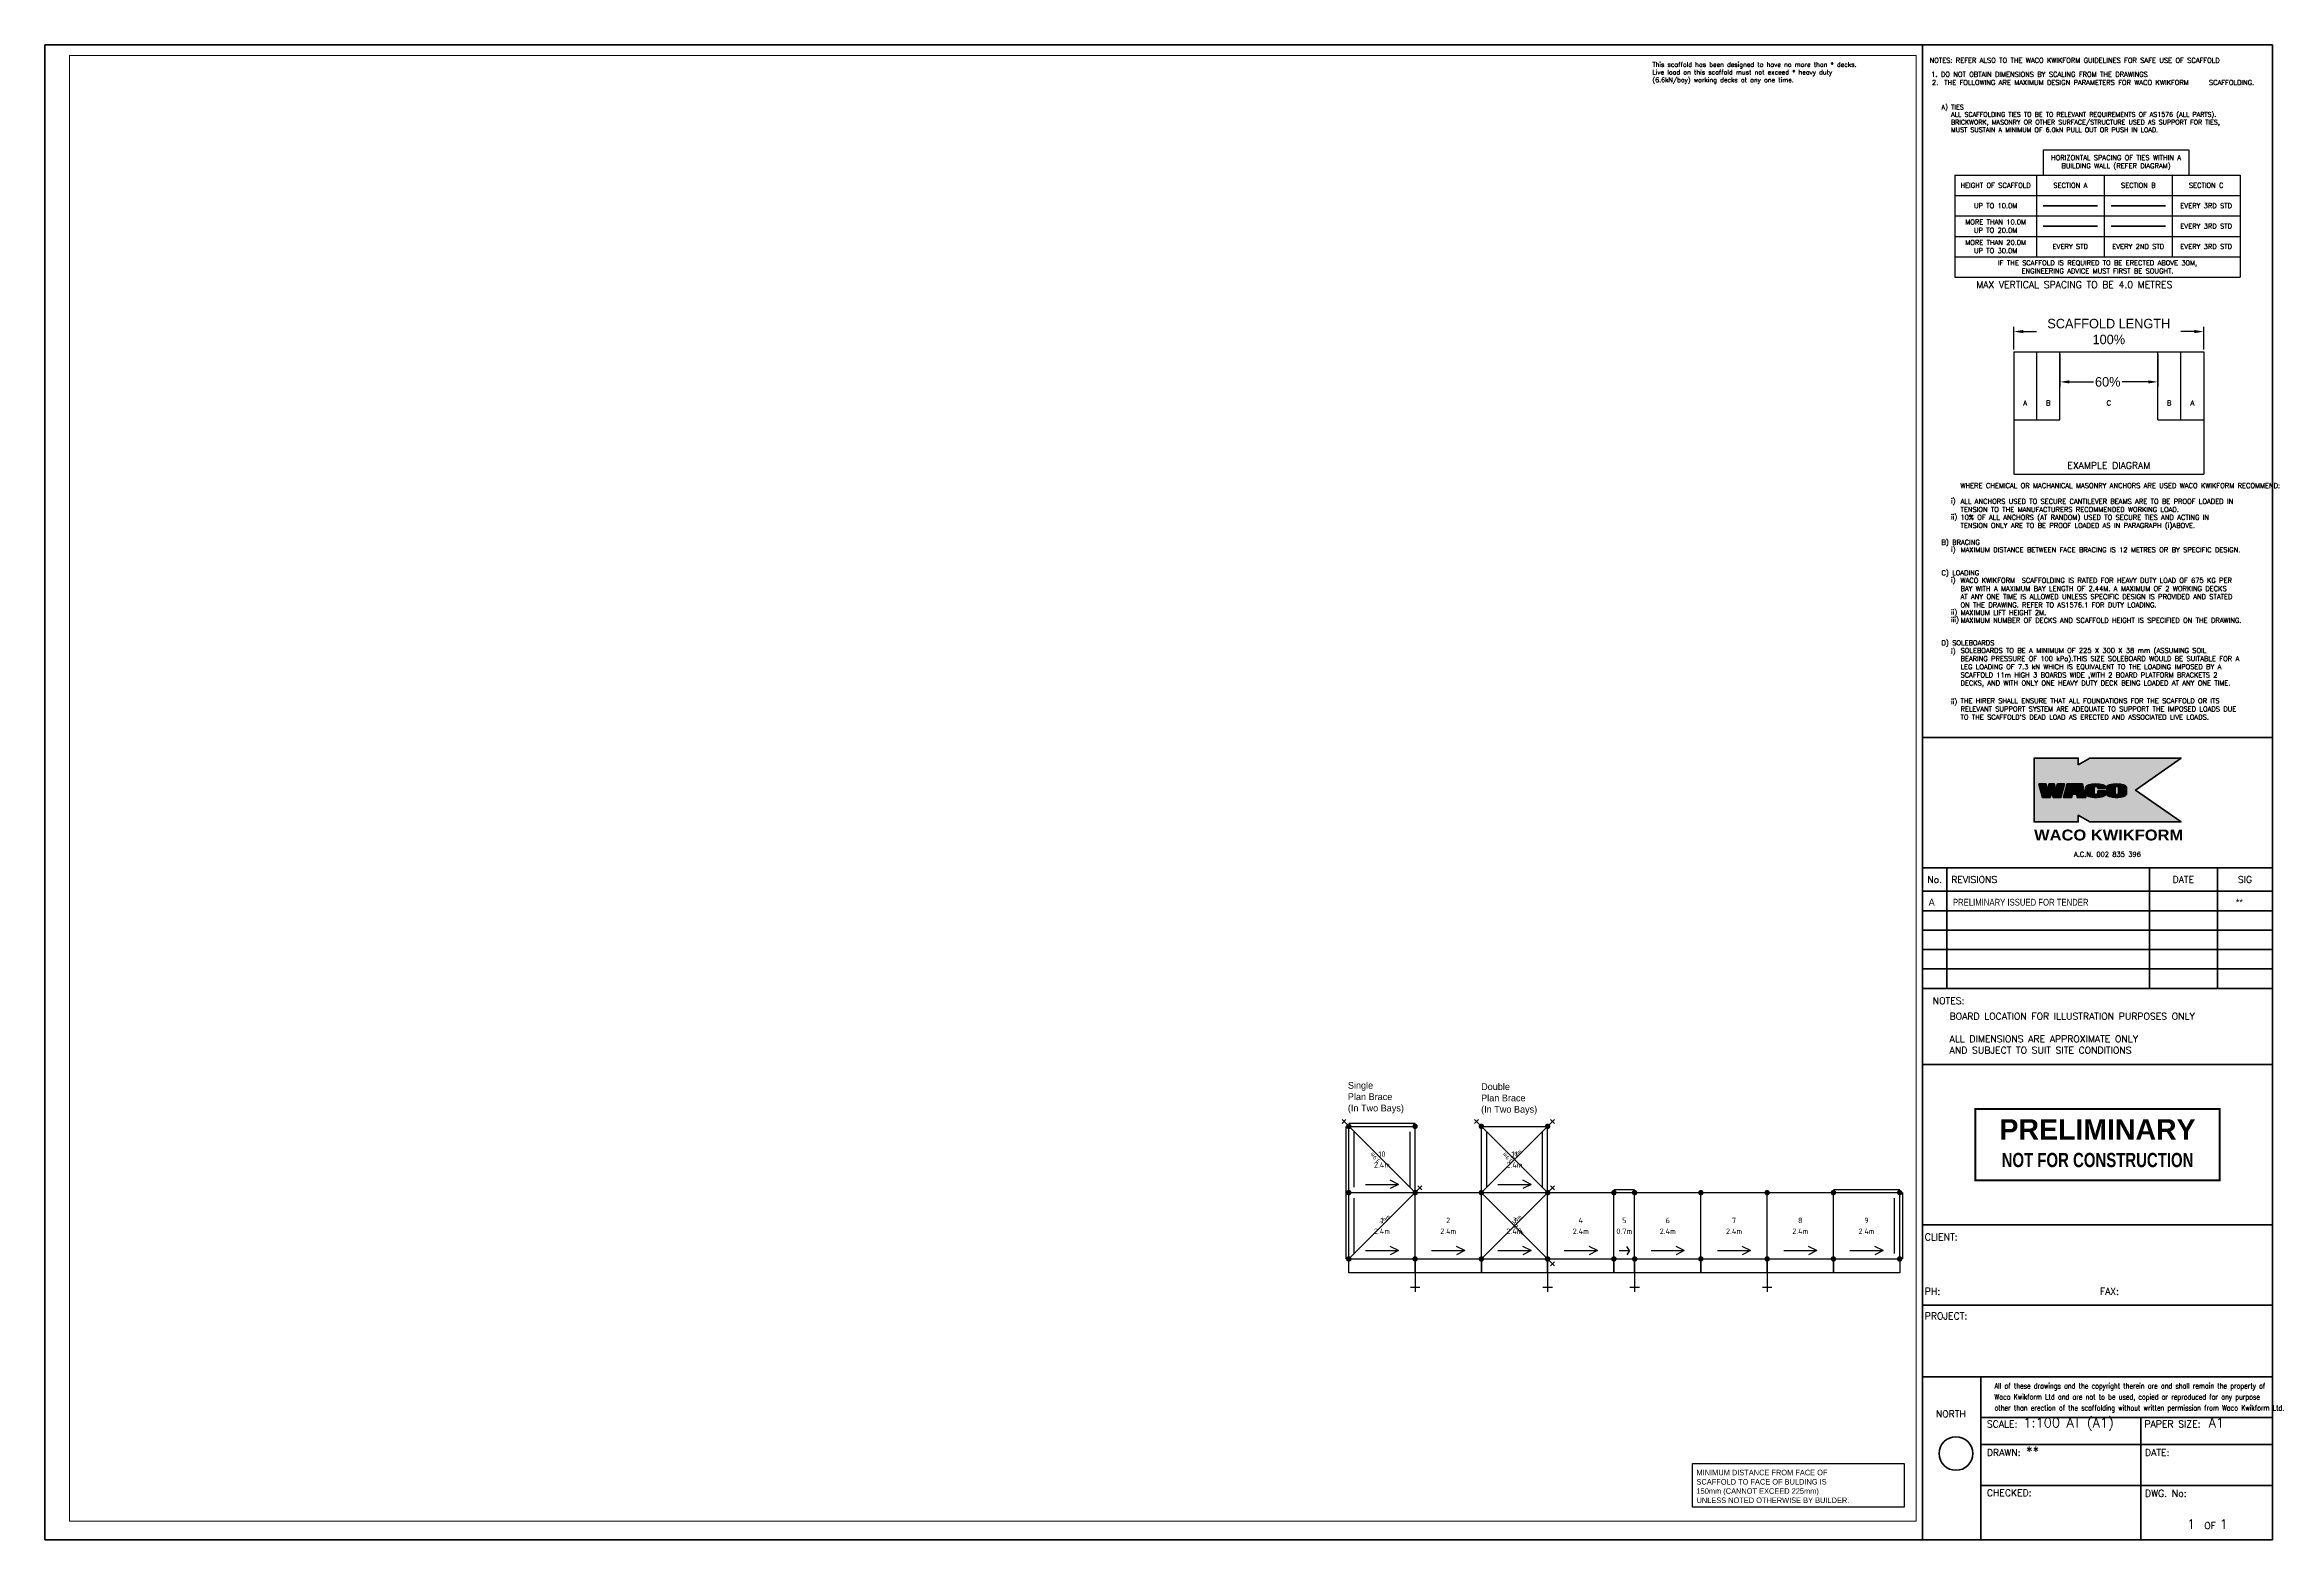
# Paper-space layout 'WACO Kwikform A1 Drawing Sheet' of a CAD drawing. Header units: millimetres. Extents: x 0 to 822, y 0 to 550.
# The model-space entities are those that its viewports show. They can reach past a viewport. Long polylines and large blocks are cut down to what shows.
import ezdxf
from ezdxf.enums import TextEntityAlignment as Align

# ---------------------------------------------------------------- set-up
doc = ezdxf.new("R2010")
doc.units = ezdxf.units.MM
doc.header["$PDMODE"] = 34
doc.header["$PDSIZE"] = -10
doc.linetypes.add('KwikScaf_DASHED', pattern=[3.75, 2.5, -1.25])
doc.linetypes.add('KwikScaf_Line', pattern=[1, 1, 0])
doc.layers.get('0').update_dxf_attribs({"linetype": 'CONTINUOUS'})
doc.layers.get('Defpoints').update_dxf_attribs({"linetype": 'CONTINUOUS'})
for name, color, linetype in [('DISTANCE', 3, 'CONTINUOUS'), ('KwikScaf Schematic', 7, 'CONTINUOUS'), ('PRELIMINARY', 7, 'CONTINUOUS'), ('RED', 8, 'CONTINUOUS')]:
    doc.layers.add(name, color=color, linetype=linetype)
for name, color, linetype, lineweight in [('Sheet 018', 10, 'CONTINUOUS', 18), ('Sheet 025', 7, 'CONTINUOUS', 25), ('Sheet 035', 5, 'CONTINUOUS', 35), ('Sheet 050', 130, 'CONTINUOUS', 50), ('Sheet 070', 180, 'CONTINUOUS', 70)]:
    doc.layers.add(name, color=color, linetype=linetype, lineweight=lineweight)
doc.layers.add('Viewport', color=7, linetype='CONTINUOUS', plot=False)
doc.styles.add('ARCH', font='archd.shx', dxfattribs={"height": 250})
doc.styles.add('KwikScaf ISO', font='isocp.shx')
doc.styles.add('ROMANS', font='romans')
doc.styles.add('STAMP', font='arialbd.ttf')
doc.styles.add('WACO', font='ariblk.ttf')
doc.dimstyles.new('ISO-35', dxfattribs={"dimscale": 0, "dimtxt": 3.5, "dimasz": 3.5, "dimexe": 1.75, "dimexo": 0.875, "dimgap": 0.875, "dimtad": 1, "dimdsep": 46, "dimtxsty": 'Standard', "dimcen": 3.5, "dimadec": 0, "dimazin": 0, "dimtfac": 1, "dimtmove": 2, "dimatfit": 3, "dimfxl": 1, "dimtolj": 1, "dimtzin": 0, "dimarcsym": 0})
pattern_1 = [(0, (0, 0), (0, 0.174625), [0.127, -0.047625]), (90, (0, 0), (-0.174625, 1e-17), [0.127, -0.047625])]

# ---------------------------------------------------------------- blocks, each defined once
blk = doc.blocks.new('REVDES')
at = {"style": 'ARCH'}
for tag, p in [('01', (2.31, 1.87)), ('03', (87.68, 1.87)), ('04', (115.37, 1.87))]:
    blk.add_attdef(tag, p, '', height=2.5, dxfattribs=at)
at = {"style": 'ARCH', "width": 0.85}
blk.add_attdef('02', (11.25, 1.87), '', height=2.5, dxfattribs=at)
blk = doc.blocks.new('PREL')
at = {"layer": 'RED', "const_width": 100}
blk.add_lwpolyline([(6000, 1750), (-6000, 1750), (-6000, -1750), (6000, -1750)], close=True, dxfattribs=at)
at = {"layer": 'RED', "style": 'STAMP'}
blk.add_text('PRELIMINARY', height=1000, dxfattribs=at).set_placement((0, 750), align=Align.MIDDLE)
at = {"layer": 'RED', "style": 'STAMP', "width": 0.75}
blk.add_text('NOT FOR CONSTRUCTION', height=700, dxfattribs=at).set_placement((0, -750), align=Align.MIDDLE)
blk = doc.blocks.new('*D29')
at = {"color": 0, "lineweight": -2}
for p, q in [((724.69, 437.85), (724.69, 446.22)), ((728.19, 444.47), (733.14, 444.47)), ((791.19, 444.47), (786.23, 444.47)), ((794.69, 437.85), (794.69, 446.22))]:
    blk.add_line(p, q, dxfattribs=at)
at = {"color": 0}
for points in [[(728.19, 445.06), (728.19, 443.89), (724.69, 444.47)], [(791.19, 445.06), (791.19, 443.89), (794.69, 444.47)]]:
    blk.add_solid(points, dxfattribs=at)
at = {"layer": 'Defpoints', "color": 0}
for p in [(794.69, 444.47), (724.69, 436.98), (794.69, 436.98)]:
    blk.add_point(p, dxfattribs=at)
at = {"color": 0, "insert": (759.69, 444.47), "char_height": 3.5, "attachment_point": 5}
blk.add_mtext('\\A1;SCAFFOLD LENGTH\\P100%', dxfattribs=at)
blk = doc.blocks.new('*D30')
at = {"color": 0, "lineweight": -2}
for p, q in [((741.69, 436.1), (741.69, 424.21)), ((777.69, 436.1), (777.69, 424.21)), ((745.19, 425.96), (754.05, 425.96)), ((774.19, 425.96), (764.55, 425.96))]:
    blk.add_line(p, q, dxfattribs=at)
at = {"color": 0}
for points in [[(745.19, 426.54), (745.19, 425.38), (741.69, 425.96)], [(774.19, 426.54), (774.19, 425.38), (777.69, 425.96)]]:
    blk.add_solid(points, dxfattribs=at)
at = {"layer": 'Defpoints', "color": 0}
for p in [(741.69, 436.98), (777.69, 436.98), (777.69, 425.96)]:
    blk.add_point(p, dxfattribs=at)
at = {"color": 0, "insert": (759.3, 425.96), "char_height": 3.5, "attachment_point": 5}
blk.add_mtext('\\A1;60%', dxfattribs=at)
blk = doc.blocks.new('REVISED TITLE')
at = {"layer": 'Sheet 025', "style": 'ROMANS'}
for s, p in [('CLIENT:', (-128.05, 110.15)), ('PH:', (-128.05, 90.15)), ('FAX:', (-63.6, 90.15)), ('PROJECT:', (-128.05, 81.06)), ('SCALE:', (-105.19, 41.33)), ('PAPER SIZE:', (-47.19, 41.33)), ('DRAWN:', (-105.19, 30.85)), ('DATE:', (-46.99, 30.85)), ('CHECKED:', (-105.19, 16.04)), ('DWG. No:', (-46.99, 15.86)), ('OF', (-25.18, 3.98))]:
    blk.add_text(s, height=2.5, dxfattribs=at).set_placement(p)
at = {"layer": 'Sheet 035', "style": 'ROMANS'}
for tag, p in [('CLIENT_CONTACT', (-110.61, 110.15)), ('COMPANY', (-110.61, 105.15)), ('ADDRESS_STREET', (-110.61, 100.15)), ('CITY', (-110.61, 95.15)), ('PHONE_NO.', (-110.61, 90.15)), ('FAX_NO.', (-46.16, 90.15)), ('PROJECT_TITLE:', (-110.61, 81.06)), ('PROJECT_DESCRIPTION', (-110.61, 76.06)), ('PROJECT_DESCRIPTION_2', (-110.61, 71.06)), ('PROJECT_DESCRIPTION_3', (-110.61, 66.06)), ('PROJECT_DESCRIPTION_4', (-110.61, 61.06)), ('SCALE', (-91.76, 41.33)), ('PAPER_SIZE', (-23.56, 41.33)), ('DRAFTSMAN', (-90.76, 30.85)), ('DATE', (-35.55, 30.85)), ('DWG_NO', (-46.15, 9.93))]:
    blk.add_attdef(tag, p, '', height=3.5, dxfattribs=at)
for tag, p in [('PAGE_NO.', (-30.05, 3.98)), ('OF_PAGES.', (-18.05, 3.98))]:
    blk.add_attdef(tag, text='', height=3.5, dxfattribs=at).set_placement(p, align=Align.CENTER)
blk = doc.blocks.new('WACO LOGO')
h = blk.add_hatch()
h.set_pattern_fill('ANGLE', color=140, scale=0.025, style=0)
h.set_pattern_definition(pattern_1)
h.paths.add_polyline_path([(493.69, 275.27), (494.27, 273.1), (497.09, 273.1), (498.42, 278.06), (495.82, 278.06), (495.23, 275.87), (494.64, 278.06), (492.73, 278.06), (492.14, 275.87), (491.55, 278.06), (488.96, 278.06), (490.29, 273.1), (493.11, 273.1)])
h = blk.add_hatch()
h.set_pattern_fill('ANGLE', color=140, scale=0.025, style=0)
h.set_pattern_definition(pattern_1)
h.paths.add_polyline_path([(504.96, 278.06), (499.32, 278.06), (497.99, 273.1), (501.01, 273.1), (501.33, 274.31), (502.79, 274.31), (503.11, 273.1), (506.29, 273.1)])
h.paths.add_polyline_path([(502.14, 276.71), (502.6, 274.99), (501.68, 274.99)], flags=16)
h = blk.add_hatch()
h.set_pattern_fill('ANGLE', color=140, scale=0.025, style=0)
h.set_pattern_definition(pattern_1)
edge = h.paths.add_edge_path()
edge.add_ellipse((509.97, 276.84), major_axis=(-0.658, 0), ratio=0.455652, start_angle=180, end_angle=360, ccw=False)
edge.add_line((510.63, 276.84), (510.63, 276.42))
edge.add_line((510.63, 276.42), (513.49, 276.42))
edge.add_line((513.49, 276.42), (513.49, 276.96))
edge.add_ellipse((509.88, 276.96), major_axis=(-3.61, 0), ratio=0.304653, start_angle=180, end_angle=360)
edge.add_line((506.27, 276.96), (506.27, 274.2))
edge.add_ellipse((509.88, 274.2), major_axis=(-3.61, 0), ratio=0.304653, start_angle=0, end_angle=180)
edge.add_line((513.49, 274.2), (513.49, 275.5))
edge.add_line((513.49, 275.5), (510.63, 275.5))
edge.add_line((510.63, 275.5), (510.63, 274.44))
edge.add_ellipse((509.97, 274.48), major_axis=(-0.658, 0), ratio=0.455652, start_angle=0, end_angle=180, ccw=False)
edge.add_line((509.31, 274.48), (509.31, 276.88))
h = blk.add_hatch()
h.set_pattern_fill('ANGLE', color=140, scale=0.025, style=0)
h.set_pattern_definition(pattern_1)
edge = h.paths.add_edge_path()
edge.add_ellipse((517.56, 276.96), major_axis=(-3.61, 0), ratio=0.304653, start_angle=180, end_angle=360)
edge.add_line((513.95, 276.96), (513.95, 274.2))
edge.add_ellipse((517.56, 274.2), major_axis=(-3.61, 0), ratio=0.304653, start_angle=0, end_angle=180)
edge.add_line((521.17, 274.2), (521.17, 276.96))
edge = h.paths.add_edge_path(flags=16)
edge.add_ellipse((517.65, 276.84), major_axis=(-0.658, 0), ratio=0.455652, start_angle=180, end_angle=360, ccw=False)
edge.add_line((518.31, 276.84), (518.31, 274.44))
edge.add_ellipse((517.65, 274.48), major_axis=(-0.658, 0), ratio=0.455652, start_angle=0, end_angle=180, ccw=False)
edge.add_line((517, 274.48), (517, 276.88))
at = {"layer": 'Sheet 070'}
h = blk.add_hatch(color=51, dxfattribs=at)
h.paths.add_polyline_path([(501.68, 274.99), (502.6, 274.99), (502.14, 276.71)], flags=0)
h.paths.add_polyline_path([(506.29, 273.1), (504.96, 278.06), (499.32, 278.06), (497.99, 273.1), (501.01, 273.1), (501.33, 274.31), (502.79, 274.31), (503.11, 273.1)], flags=16)
h.paths.add_polyline_path([(490.29, 273.1), (488.96, 278.06), (491.55, 278.06), (492.14, 275.87), (492.73, 278.06), (494.64, 278.06), (495.23, 275.87), (495.82, 278.06), (498.42, 278.06), (497.09, 273.1), (494.27, 273.1), (493.69, 275.27), (493.11, 273.1)], flags=16)
h.paths.add_polyline_path([(503.44, 285.06), (503.44, 287.56), (487.19, 287.56), (487.19, 264.06), (503.44, 264.06), (503.44, 266.56), (507.77, 264.06), (541.27, 264.06), (524.49, 275.81), (541.27, 287.56), (507.77, 287.56)])
edge = h.paths.add_edge_path(flags=16)
edge.add_line((510.63, 274.48), (510.63, 275.5))
edge.add_line((510.63, 275.5), (513.49, 275.5))
edge.add_line((513.49, 275.5), (513.49, 274.2))
edge.add_ellipse((509.88, 274.2), major_axis=(-3.61, 0), ratio=0.304653, start_angle=0, end_angle=180, ccw=False)
edge.add_line((506.27, 274.2), (506.27, 276.96))
edge.add_ellipse((509.88, 276.96), major_axis=(-3.61, 0), ratio=0.304653, start_angle=180, end_angle=360, ccw=False)
edge.add_line((513.49, 276.96), (513.49, 276.42))
edge.add_line((513.49, 276.42), (510.63, 276.42))
edge.add_line((510.63, 276.42), (510.63, 276.84))
edge.add_ellipse((509.97, 276.84), major_axis=(-0.658, 0), ratio=0.455652, start_angle=180, end_angle=360)
edge.add_line((509.31, 276.84), (509.31, 274.48))
edge.add_ellipse((509.97, 274.48), major_axis=(-0.658, 0), ratio=0.455652, start_angle=0, end_angle=180)
edge = h.paths.add_edge_path(flags=16)
edge.add_ellipse((517.56, 274.2), major_axis=(-3.61, 0), ratio=0.304653, start_angle=0, end_angle=180, ccw=False)
edge.add_line((513.95, 274.2), (513.95, 276.96))
edge.add_ellipse((517.56, 276.96), major_axis=(-3.61, 0), ratio=0.304653, start_angle=180, end_angle=360, ccw=False)
edge.add_line((521.17, 276.96), (521.17, 274.2))
edge = h.paths.add_edge_path(flags=0)
edge.add_line((517, 276.84), (517, 274.48))
edge.add_ellipse((517.65, 274.48), major_axis=(-0.658, 0), ratio=0.455652, start_angle=0, end_angle=180)
edge.add_line((518.31, 274.48), (518.31, 276.84))
edge.add_ellipse((517.65, 276.84), major_axis=(-0.658, 0), ratio=0.455652, start_angle=180, end_angle=360)
for p, q in [((506.27, 276.96), (506.27, 274.2)), ((509.31, 276.84), (509.31, 274.48)), ((510.63, 276.84), (510.63, 276.42)), ((510.63, 276.42), (513.49, 276.42)), ((513.49, 276.42), (513.49, 276.96)), ((513.95, 276.96), (513.95, 274.2)), ((517, 276.84), (517, 274.48)), ((518.31, 276.84), (518.31, 274.48)), ((521.17, 274.2), (521.17, 276.96))]:
    blk.add_line(p, q, dxfattribs=at)
at = {"layer": 'Sheet 070', "color": 7}
blk.add_lwpolyline([(503.44, 285.06), (503.44, 287.56), (487.19, 287.56), (487.19, 264.06), (503.44, 264.06), (503.44, 266.56), (507.77, 264.06), (541.27, 264.06), (524.49, 275.81), (541.27, 287.56), (507.77, 287.56)], close=True, dxfattribs=at)
at = {"layer": 'Sheet 070'}
for points in [[(490.29, 273.1), (488.96, 278.06), (491.55, 278.06), (492.14, 275.87), (492.73, 278.06), (494.64, 278.06), (495.23, 275.87), (495.82, 278.06), (498.42, 278.06), (497.09, 273.1), (494.27, 273.1), (493.69, 275.27), (493.11, 273.1), (490.29, 273.1)], [(506.29, 273.1), (504.96, 278.06), (499.32, 278.06), (497.99, 273.1), (501.01, 273.1), (501.33, 274.31), (502.79, 274.31), (503.11, 273.1)], [(501.68, 274.99), (502.6, 274.99), (502.14, 276.71)]]:
    blk.add_lwpolyline(points, close=True, dxfattribs=at)
blk.add_lwpolyline([(510.63, 274.48), (510.63, 275.5), (513.49, 275.5), (513.49, 274.2)], dxfattribs=at)
for centre, major_axis, ratio in [((509.88, 276.96), (-3.61, 0), 0.304653), ((509.97, 276.84), (-0.658, 0), 0.455652), ((517.56, 276.96), (-3.61, 0), 0.304653), ((517.65, 276.84), (-0.658, 0), 0.455652)]:
    blk.add_ellipse(centre, major_axis=major_axis, ratio=ratio, start_param=3.141593, end_param=6.283185, dxfattribs=at)
at = {"layer": 'Sheet 070', "extrusion": (0, 0, -1)}
for centre, major_axis, ratio in [((509.88, 274.2), (-3.61, 0), 0.304653), ((509.97, 274.48), (-0.658, 0), 0.455652), ((517.56, 274.2), (-3.61, 0), 0.304653), ((517.65, 274.48), (-0.658, 0), 0.455652)]:
    blk.add_ellipse(centre, major_axis=major_axis, ratio=ratio, start_param=3.141593, end_param=6.283185, dxfattribs=at)

msp = doc.modelspace()

# ---------------------------------------------------------------- linework, layer by layer
at = {"layer": 'KwikScaf Schematic', "color": 3, "linetype": 'KwikScaf_Line'}
for p, q in [((45602, 9606), (42845, 12364)), ((42845, 12222), (42986, 12364)), ((50480, 9606), (47723, 12364)), ((47723, 12222), (47864, 12364)), ((47900, 9606), (50658, 12364)), ((50516, 12364), (50658, 12222)), ((43093, 12116), (45532, 12116)), ((43093, 9677), (43093, 12116)), ((45532, 9677), (45532, 12116)), ((47971, 12116), (50410, 12116)), ((47971, 9677), (47971, 12116)), ((50410, 9677), (50410, 12116)), ((43022, 7167), (45780, 9925)), ((43702, 9982), (44922, 9982)), ((44922, 9982), (44617, 10134)), ((44922, 9982), (44617, 9829)), ((45638, 9925), (45780, 9783)), ((47900, 7167), (50658, 9925)), ((48580, 9982), (49800, 9982)), ((49800, 9982), (49495, 10134)), ((49800, 9982), (49495, 9829)), ((50516, 9925), (50658, 9783)), ((43093, 9677), (45532, 9677)), ((43093, 7238), (43093, 9677)), ((45461, 9606), (45602, 9747)), ((45532, 7238), (45532, 9677)), ((45532, 9677), (47971, 9677)), ((47900, 9747), (50658, 6990)), ((48041, 9747), (47900, 9606)), ((47900, 9747), (48041, 9606)), ((47971, 7238), (47971, 9677)), ((47971, 9677), (50410, 9677)), ((50339, 9606), (50480, 9747)), ((50410, 9677), (52849, 9677)), ((50410, 7238), (50410, 9677)), ((52849, 7238), (52849, 9677)), ((53611, 9677), (56050, 9677)), ((56050, 9677), (58489, 9677)), ((56050, 7238), (56050, 9677)), ((58489, 9677), (60928, 9677)), ((58489, 7238), (58489, 9677)), ((60928, 9677), (63367, 9677)), ((60928, 7238), (60928, 9677)), ((63367, 7238), (63367, 9677)), ((43702, 7543), (44922, 7543)), ((44922, 7543), (44617, 7695)), ((44922, 7543), (44617, 7390)), ((46141, 7543), (47361, 7543)), ((47361, 7543), (47056, 7695)), ((47361, 7543), (47056, 7390)), ((48580, 7543), (49800, 7543)), ((49800, 7543), (49495, 7695)), ((49800, 7543), (49495, 7390)), ((51019, 7543), (52239, 7543)), ((52239, 7543), (51934, 7695)), ((52239, 7543), (51934, 7390)), ((54220, 7543), (55440, 7543)), ((55440, 7543), (55135, 7695)), ((55440, 7543), (55135, 7390)), ((56659, 7543), (57879, 7543)), ((57879, 7543), (57574, 7695)), ((57879, 7543), (57574, 7390)), ((59098, 7543), (60318, 7543)), ((60318, 7543), (60013, 7695)), ((60318, 7543), (60013, 7390)), ((61537, 7543), (62757, 7543)), ((62757, 7543), (62452, 7695)), ((62757, 7543), (62452, 7390)), ((43022, 7308), (43163, 7167)), ((43093, 7238), (45532, 7238)), ((43093, 6730), (43093, 7238)), ((45532, 6730), (43093, 6730)), ((45532, 7238), (45532, 6730)), ((45532, 7238), (47971, 7238)), ((45532, 6730), (45532, 7238)), ((45532, 6730), (45532, 6030)), ((47971, 6730), (45532, 6730)), ((47900, 7308), (48041, 7167)), ((47971, 7238), (47971, 6730)), ((47971, 7238), (50410, 7238)), ((47971, 6730), (47971, 7238)), ((50410, 6730), (47971, 6730)), ((50410, 7238), (52849, 7238)), ((50410, 6730), (50410, 7238)), ((50410, 7238), (50410, 6730)), ((52849, 6730), (50410, 6730)), ((50410, 6730), (50410, 6030)), ((50658, 7131), (50516, 6990)), ((52849, 7238), (52849, 6730)), ((53611, 7238), (56050, 7238)), ((53611, 6730), (53611, 7238)), ((56050, 6730), (53611, 6730)), ((56050, 7238), (58489, 7238)), ((56050, 6730), (56050, 7238)), ((56050, 7238), (56050, 6730)), ((58489, 6730), (56050, 6730)), ((58489, 7238), (60928, 7238)), ((58489, 6730), (58489, 7238)), ((58489, 7238), (58489, 6730)), ((60928, 6730), (58489, 6730)), ((58489, 6730), (58489, 6030)), ((60928, 7238), (63367, 7238)), ((60928, 6730), (60928, 7238)), ((60928, 7238), (60928, 6730)), ((63367, 6730), (60928, 6730)), ((63367, 7238), (63367, 6730)), ((45357, 6205), (45707, 6205)), ((50235, 6205), (50585, 6205)), ((58314, 6205), (58664, 6205))]:
    msp.add_line(p, q, dxfattribs=at)
at = {"layer": 'KwikScaf Schematic', "color": 3, "linetype": 'KwikScaf_DASHED'}
for p, q in [((42993, 9677), (42993, 12116)), ((45532, 12216), (43093, 12216)), ((43293, 9877), (43293, 11916)), ((45332, 11916), (45332, 9877)), ((48171, 9877), (48171, 11916)), ((50210, 11916), (50210, 9877)), ((42993, 7238), (42993, 9677)), ((43293, 7438), (43293, 9477)), ((63367, 9777), (60928, 9777)), ((63167, 9477), (63167, 7438)), ((63467, 9677), (63467, 7238))]:
    msp.add_line(p, q, dxfattribs=at)
at = {"layer": 'KwikScaf Schematic', "color": 4, "linetype": 'KwikScaf_DASHED'}
msp.add_line((53611, 9777), (52849, 9777), dxfattribs=at)
at = {"layer": 'KwikScaf Schematic', "color": 4, "linetype": 'KwikScaf_Line'}
for p, q in [((52849, 9677), (53611, 9677)), ((53611, 7238), (53611, 9677)), ((53039, 7543), (53420, 7543)), ((53420, 7543), (53325, 7695)), ((53420, 7543), (53325, 7390)), ((52849, 7238), (53611, 7238)), ((52849, 6730), (52849, 7238)), ((53611, 6730), (52849, 6730)), ((53611, 7238), (53611, 6730)), ((53611, 6730), (53611, 6030)), ((53436, 6205), (53786, 6205))]:
    msp.add_line(p, q, dxfattribs=at)
at = {"layer": 'KwikScaf Schematic', "color": 3, "linetype": 'KwikScaf_Line'}
for points in [[(43093, 12166, 100, 100, -0.198912), (43128, 12151, 100, 100, -0.198912), (43143, 12116, 100, 100, -0.198912), (43128, 12080, 100, 100, -0.198912), (43093, 12066, 100, 100, -0.198912), (43057, 12080, 100, 100, -0.198912), (43043, 12116, 100, 100, -0.198912), (43057, 12151, 100, 100, -0.198912)], [(47971, 12166, 100, 100, -0.198912), (48006, 12151, 100, 100, -0.198912), (48021, 12116, 100, 100, -0.198912), (48006, 12080, 100, 100, -0.198912), (47971, 12066, 100, 100, -0.198912), (47935, 12080, 100, 100, -0.198912), (47921, 12116, 100, 100, -0.198912), (47935, 12151, 100, 100, -0.198912)], [(43093, 9727, 100, 100, -0.198912), (43128, 9712, 100, 100, -0.198912), (43143, 9677, 100, 100, -0.198912), (43128, 9641, 100, 100, -0.198912), (43093, 9627, 100, 100, -0.198912), (43057, 9641, 100, 100, -0.198912), (43043, 9677, 100, 100, -0.198912), (43057, 9712, 100, 100, -0.198912)], [(45532, 9727, 100, 100, -0.198912), (45567, 9712, 100, 100, -0.198912), (45582, 9677, 100, 100, -0.198912), (45567, 9641, 100, 100, -0.198912), (45532, 9627, 100, 100, -0.198912), (45496, 9641, 100, 100, -0.198912), (45482, 9677, 100, 100, -0.198912), (45496, 9712, 100, 100, -0.198912)], [(45532, 9727, 100, 100, -0.198912), (45567, 9712, 100, 100, -0.198912), (45582, 9677, 100, 100, -0.198912), (45567, 9641, 100, 100, -0.198912), (45532, 9627, 100, 100, -0.198912), (45496, 9641, 100, 100, -0.198912), (45482, 9677, 100, 100, -0.198912), (45496, 9712, 100, 100, -0.198912)], [(47971, 9727, 100, 100, -0.198912), (48006, 9712, 100, 100, -0.198912), (48021, 9677, 100, 100, -0.198912), (48006, 9641, 100, 100, -0.198912), (47971, 9627, 100, 100, -0.198912), (47935, 9641, 100, 100, -0.198912), (47921, 9677, 100, 100, -0.198912), (47935, 9712, 100, 100, -0.198912)], [(50410, 9727, 100, 100, -0.198912), (50445, 9712, 100, 100, -0.198912), (50460, 9677, 100, 100, -0.198912), (50445, 9641, 100, 100, -0.198912), (50410, 9627, 100, 100, -0.198912), (50374, 9641, 100, 100, -0.198912), (50360, 9677, 100, 100, -0.198912), (50374, 9712, 100, 100, -0.198912)], [(50410, 9727, 100, 100, -0.198912), (50445, 9712, 100, 100, -0.198912), (50460, 9677, 100, 100, -0.198912), (50445, 9641, 100, 100, -0.198912), (50410, 9627, 100, 100, -0.198912), (50374, 9641, 100, 100, -0.198912), (50360, 9677, 100, 100, -0.198912), (50374, 9712, 100, 100, -0.198912)], [(53611, 9727, 100, 100, -0.198912), (53646, 9712, 100, 100, -0.198912), (53661, 9677, 100, 100, -0.198912), (53646, 9641, 100, 100, -0.198912), (53611, 9627, 100, 100, -0.198912), (53575, 9641, 100, 100, -0.198912), (53561, 9677, 100, 100, -0.198912), (53575, 9712, 100, 100, -0.198912)], [(56050, 9727, 100, 100, -0.198912), (56085, 9712, 100, 100, -0.198912), (56100, 9677, 100, 100, -0.198912), (56085, 9641, 100, 100, -0.198912), (56050, 9627, 100, 100, -0.198912), (56014, 9641, 100, 100, -0.198912), (56000, 9677, 100, 100, -0.198912), (56014, 9712, 100, 100, -0.198912)], [(58489, 9727, 100, 100, -0.198912), (58524, 9712, 100, 100, -0.198912), (58539, 9677, 100, 100, -0.198912), (58524, 9641, 100, 100, -0.198912), (58489, 9627, 100, 100, -0.198912), (58453, 9641, 100, 100, -0.198912), (58439, 9677, 100, 100, -0.198912), (58453, 9712, 100, 100, -0.198912)], [(60928, 9727, 100, 100, -0.198912), (60963, 9712, 100, 100, -0.198912), (60978, 9677, 100, 100, -0.198912), (60963, 9641, 100, 100, -0.198912), (60928, 9627, 100, 100, -0.198912), (60892, 9641, 100, 100, -0.198912), (60878, 9677, 100, 100, -0.198912), (60892, 9712, 100, 100, -0.198912)], [(45532, 7288, 100, 100, -0.198912), (45567, 7273, 100, 100, -0.198912), (45582, 7238, 100, 100, -0.198912), (45567, 7202, 100, 100, -0.198912), (45532, 7188, 100, 100, -0.198912), (45496, 7202, 100, 100, -0.198912), (45482, 7238, 100, 100, -0.198912), (45496, 7273, 100, 100, -0.198912)], [(47971, 7288, 100, 100, -0.198912), (48006, 7273, 100, 100, -0.198912), (48021, 7238, 100, 100, -0.198912), (48006, 7202, 100, 100, -0.198912), (47971, 7188, 100, 100, -0.198912), (47935, 7202, 100, 100, -0.198912), (47921, 7238, 100, 100, -0.198912), (47935, 7273, 100, 100, -0.198912)], [(50410, 7288, 100, 100, -0.198912), (50445, 7273, 100, 100, -0.198912), (50460, 7238, 100, 100, -0.198912), (50445, 7202, 100, 100, -0.198912), (50410, 7188, 100, 100, -0.198912), (50374, 7202, 100, 100, -0.198912), (50360, 7238, 100, 100, -0.198912), (50374, 7273, 100, 100, -0.198912)], [(52849, 7288, 100, 100, -0.198912), (52884, 7273, 100, 100, -0.198912), (52899, 7238, 100, 100, -0.198912), (52884, 7202, 100, 100, -0.198912), (52849, 7188, 100, 100, -0.198912), (52813, 7202, 100, 100, -0.198912), (52799, 7238, 100, 100, -0.198912), (52813, 7273, 100, 100, -0.198912)], [(56050, 7288, 100, 100, -0.198912), (56085, 7273, 100, 100, -0.198912), (56100, 7238, 100, 100, -0.198912), (56085, 7202, 100, 100, -0.198912), (56050, 7188, 100, 100, -0.198912), (56014, 7202, 100, 100, -0.198912), (56000, 7238, 100, 100, -0.198912), (56014, 7273, 100, 100, -0.198912)], [(58489, 7288, 100, 100, -0.198912), (58524, 7273, 100, 100, -0.198912), (58539, 7238, 100, 100, -0.198912), (58524, 7202, 100, 100, -0.198912), (58489, 7188, 100, 100, -0.198912), (58453, 7202, 100, 100, -0.198912), (58439, 7238, 100, 100, -0.198912), (58453, 7273, 100, 100, -0.198912)], [(60928, 7288, 100, 100, -0.198912), (60963, 7273, 100, 100, -0.198912), (60978, 7238, 100, 100, -0.198912), (60963, 7202, 100, 100, -0.198912), (60928, 7188, 100, 100, -0.198912), (60892, 7202, 100, 100, -0.198912), (60878, 7238, 100, 100, -0.198912), (60892, 7273, 100, 100, -0.198912)], [(63367, 7288, 100, 100, -0.198912), (63402, 7273, 100, 100, -0.198912), (63417, 7238, 100, 100, -0.198912), (63402, 7202, 100, 100, -0.198912), (63367, 7188, 100, 100, -0.198912), (63331, 7202, 100, 100, -0.198912), (63317, 7238, 100, 100, -0.198912), (63331, 7273, 100, 100, -0.198912)]]:
    msp.add_lwpolyline(points, format="xyseb", close=True, dxfattribs=at)
at = {"layer": 'KwikScaf Schematic', "color": 3, "linetype": 'KwikScaf_Line', "const_width": 100}
for points in [[(45532, 12166, -0.198912), (45567, 12151, -0.198912), (45582, 12116, -0.198912), (45567, 12080, -0.198912), (45532, 12066, -0.198912), (45496, 12080, -0.198912), (45482, 12116, -0.198912), (45496, 12151, -0.198912)], [(50410, 12166, -0.198912), (50445, 12151, -0.198912), (50460, 12116, -0.198912), (50445, 12080, -0.198912), (50410, 12066, -0.198912), (50374, 12080, -0.198912), (50360, 12116, -0.198912), (50374, 12151, -0.198912)], [(43093, 9727, -0.198912), (43128, 9712, -0.198912), (43143, 9677, -0.198912), (43128, 9641, -0.198912), (43093, 9627, -0.198912), (43057, 9641, -0.198912), (43043, 9677, -0.198912), (43057, 9712, -0.198912)], [(45532, 9727, -0.198912), (45567, 9712, -0.198912), (45582, 9677, -0.198912), (45567, 9641, -0.198912), (45532, 9627, -0.198912), (45496, 9641, -0.198912), (45482, 9677, -0.198912), (45496, 9712, -0.198912)], [(47971, 9727, -0.198912), (48006, 9712, -0.198912), (48021, 9677, -0.198912), (48006, 9641, -0.198912), (47971, 9627, -0.198912), (47935, 9641, -0.198912), (47921, 9677, -0.198912), (47935, 9712, -0.198912)], [(47971, 9727, -0.198912), (48006, 9712, -0.198912), (48021, 9677, -0.198912), (48006, 9641, -0.198912), (47971, 9627, -0.198912), (47935, 9641, -0.198912), (47921, 9677, -0.198912), (47935, 9712, -0.198912)], [(50410, 9727, -0.198912), (50445, 9712, -0.198912), (50460, 9677, -0.198912), (50445, 9641, -0.198912), (50410, 9627, -0.198912), (50374, 9641, -0.198912), (50360, 9677, -0.198912), (50374, 9712, -0.198912)], [(52849, 9727, -0.198912), (52884, 9712, -0.198912), (52899, 9677, -0.198912), (52884, 9641, -0.198912), (52849, 9627, -0.198912), (52813, 9641, -0.198912), (52799, 9677, -0.198912), (52813, 9712, -0.198912)], [(56050, 9727, -0.198912), (56085, 9712, -0.198912), (56100, 9677, -0.198912), (56085, 9641, -0.198912), (56050, 9627, -0.198912), (56014, 9641, -0.198912), (56000, 9677, -0.198912), (56014, 9712, -0.198912)], [(58489, 9727, -0.198912), (58524, 9712, -0.198912), (58539, 9677, -0.198912), (58524, 9641, -0.198912), (58489, 9627, -0.198912), (58453, 9641, -0.198912), (58439, 9677, -0.198912), (58453, 9712, -0.198912)], [(60928, 9727, -0.198912), (60963, 9712, -0.198912), (60978, 9677, -0.198912), (60963, 9641, -0.198912), (60928, 9627, -0.198912), (60892, 9641, -0.198912), (60878, 9677, -0.198912), (60892, 9712, -0.198912)], [(63367, 9727, -0.198912), (63402, 9712, -0.198912), (63417, 9677, -0.198912), (63402, 9641, -0.198912), (63367, 9627, -0.198912), (63331, 9641, -0.198912), (63317, 9677, -0.198912), (63331, 9712, -0.198912)], [(43093, 7288, -0.198912), (43128, 7273, -0.198912), (43143, 7238, -0.198912), (43128, 7202, -0.198912), (43093, 7188, -0.198912), (43057, 7202, -0.198912), (43043, 7238, -0.198912), (43057, 7273, -0.198912)], [(45532, 7288, -0.198912), (45567, 7273, -0.198912), (45582, 7238, -0.198912), (45567, 7202, -0.198912), (45532, 7188, -0.198912), (45496, 7202, -0.198912), (45482, 7238, -0.198912), (45496, 7273, -0.198912)], [(47971, 7288, -0.198912), (48006, 7273, -0.198912), (48021, 7238, -0.198912), (48006, 7202, -0.198912), (47971, 7188, -0.198912), (47935, 7202, -0.198912), (47921, 7238, -0.198912), (47935, 7273, -0.198912)], [(50410, 7288, -0.198912), (50445, 7273, -0.198912), (50460, 7238, -0.198912), (50445, 7202, -0.198912), (50410, 7188, -0.198912), (50374, 7202, -0.198912), (50360, 7238, -0.198912), (50374, 7273, -0.198912)], [(53611, 7288, -0.198912), (53646, 7273, -0.198912), (53661, 7238, -0.198912), (53646, 7202, -0.198912), (53611, 7188, -0.198912), (53575, 7202, -0.198912), (53561, 7238, -0.198912), (53575, 7273, -0.198912)], [(56050, 7288, -0.198912), (56085, 7273, -0.198912), (56100, 7238, -0.198912), (56085, 7202, -0.198912), (56050, 7188, -0.198912), (56014, 7202, -0.198912), (56000, 7238, -0.198912), (56014, 7273, -0.198912)], [(58489, 7288, -0.198912), (58524, 7273, -0.198912), (58539, 7238, -0.198912), (58524, 7202, -0.198912), (58489, 7188, -0.198912), (58453, 7202, -0.198912), (58439, 7238, -0.198912), (58453, 7273, -0.198912)], [(60928, 7288, -0.198912), (60963, 7273, -0.198912), (60978, 7238, -0.198912), (60963, 7202, -0.198912), (60928, 7188, -0.198912), (60892, 7202, -0.198912), (60878, 7238, -0.198912), (60892, 7273, -0.198912)]]:
    msp.add_lwpolyline(points, format="xyb", close=True, dxfattribs=at)
at = {"layer": 'KwikScaf Schematic', "color": 4, "linetype": 'KwikScaf_Line'}
for points in [[(52849, 9727, 100, 100, -0.198912), (52884, 9712, 100, 100, -0.198912), (52899, 9677, 100, 100, -0.198912), (52884, 9641, 100, 100, -0.198912), (52849, 9627, 100, 100, -0.198912), (52813, 9641, 100, 100, -0.198912), (52799, 9677, 100, 100, -0.198912), (52813, 9712, 100, 100, -0.198912)], [(53611, 9727, 100, 100, -0.198912), (53646, 9712, 100, 100, -0.198912), (53661, 9677, 100, 100, -0.198912), (53646, 9641, 100, 100, -0.198912), (53611, 9627, 100, 100, -0.198912), (53575, 9641, 100, 100, -0.198912), (53561, 9677, 100, 100, -0.198912), (53575, 9712, 100, 100, -0.198912)], [(53611, 7288, 100, 100, -0.198912), (53646, 7273, 100, 100, -0.198912), (53661, 7238, 100, 100, -0.198912), (53646, 7202, 100, 100, -0.198912), (53611, 7188, 100, 100, -0.198912), (53575, 7202, 100, 100, -0.198912), (53561, 7238, 100, 100, -0.198912), (53575, 7273, 100, 100, -0.198912)]]:
    msp.add_lwpolyline(points, format="xyseb", close=True, dxfattribs=at)
at = {"layer": 'KwikScaf Schematic', "color": 4, "linetype": 'KwikScaf_Line', "const_width": 100}
msp.add_lwpolyline([(52849, 7288, -0.198912), (52884, 7273, -0.198912), (52899, 7238, -0.198912), (52884, 7202, -0.198912), (52849, 7188, -0.198912), (52813, 7202, -0.198912), (52799, 7238, -0.198912), (52813, 7273, -0.198912)], format="xyb", close=True, dxfattribs=at)

# ---------------------------------------------------------------- texts
at = {"char_height": 250, "attachment_point": 1, "style": 'ARCH'}
for s, insert, width in [('Single^JPlan Brace^J(In Two Bays)', (43058, 13748), 2599.05), ('Double\\PPlan Brace^J(In Two Bays)', (47963, 13701), 3248.82)]:
    msp.add_mtext(s, dxfattribs=dict(at, insert=insert, width=width))
at = {"layer": 'KwikScaf Schematic', "style": 'KwikScaf ISO'}
for rotation, p in [(135, (44114, 11017)), (135, (48992, 11017)), (45, (49310, 11017)), (45, (44471, 8617)), (45, (49310, 8617)), (315, (49310, 8259))]:
    msp.add_text('3.9m', height=150, rotation=rotation, dxfattribs=at).set_placement(p, align=Align.CENTER)
for s, p in [('2.4m', (44312, 10696)), ('10', (44312, 11096)), ('2.4m', (49190, 10696)), ('11', (49190, 11096)), ('2.4m', (44312, 8257)), ('1', (44312, 8657)), ('2.4m', (46751, 8257)), ('2', (46751, 8657)), ('2.4m', (49190, 8257)), ('3', (49190, 8657)), ('2.4m', (51629, 8257)), ('4', (51629, 8657)), ('0.7m', (53230, 8257)), ('5', (53230, 8657)), ('2.4m', (54830, 8257)), ('6', (54830, 8657)), ('2.4m', (57269, 8257)), ('7', (57269, 8657)), ('2.4m', (59708, 8257)), ('8', (59708, 8657)), ('2.4m', (62147, 8257)), ('9', (62147, 8657))]:
    msp.add_text(s, height=200, dxfattribs=at).set_placement(p, align=Align.MIDDLE_CENTER)

psp = doc.layouts.new('WACO Kwikform A1 Drawing Sheet')

# ---------------------------------------------------------------- linework, layer by layer
at = {"layer": 'DISTANCE'}
psp.add_lwpolyline([(606.423, 28.066), (684.365, 28.066), (684.365, 11.949), (606.423, 11.949)], close=True, dxfattribs=at)
at = {"layer": 'Sheet 025', "color": 7}
for p, q in [((735.533, 511.3), (789.189, 511.3)), ((735.533, 511.3), (735.533, 502.002)), ((789.189, 511.3), (789.189, 502.002)), ((703.04, 502.002), (808.04, 502.002)), ((703.04, 502.002), (703.04, 464.502)), ((733.04, 502.002), (733.04, 472.002)), ((758.04, 502.002), (758.04, 472.002)), ((783.04, 502.002), (783.04, 472.002)), ((808.04, 502.002), (808.04, 464.502)), ((703.04, 494.502), (808.04, 494.502)), ((703.04, 487.002), (808.04, 487.002)), ((703.04, 479.502), (808.04, 479.502)), ((703.04, 472.002), (808.04, 472.002)), ((703.04, 464.502), (808.04, 464.502)), ((724.685, 436.977), (724.685, 391.977)), ((724.685, 436.977), (794.685, 436.977)), ((733.185, 411.977), (733.185, 436.977)), ((741.685, 411.977), (741.685, 436.977)), ((777.685, 411.977), (777.685, 436.977)), ((786.185, 411.977), (786.185, 436.977)), ((794.685, 436.977), (794.685, 391.977)), ((724.685, 411.977), (741.685, 411.977)), ((777.685, 411.977), (794.685, 411.977)), ((724.685, 391.977), (794.685, 391.977))]:
    psp.add_line(p, q, dxfattribs=at)
at = {"layer": 'Sheet 050', "color": 7}
for p, q in [((700.13, 202.862), (700.13, 247.241)), ((774.636, 202.862), (774.636, 247.241)), ((799.636, 202.862), (799.636, 247.241)), ((691.08, 238.562), (820, 238.562)), ((691.08, 231.422), (820, 231.422)), ((691.08, 224.282), (820, 224.282)), ((691.08, 217.142), (820, 217.142)), ((691.08, 210.002), (820, 210.002)), ((712.537, 45), (820, 45)), ((771.5, 0), (771.5, 45)), ((712.537, 35), (820, 35)), ((712.537, 20), (820, 20))]:
    psp.add_line(p, q, dxfattribs=at)
at = {"layer": 'Sheet 070', "color": 7}
for p, q in [((0, 550), (820, 550)), ((0, 0), (0, 550)), ((691.08, 550), (691.08, 0)), ((820, 550), (820, 0)), ((735.54, 490.752), (755.54, 490.752)), ((760.54, 490.752), (780.54, 490.752)), ((735.54, 483.252), (755.54, 483.252)), ((760.54, 483.252), (780.54, 483.252)), ((691.08, 295.143), (820, 295.143)), ((691.08, 247.241), (820, 247.241)), ((691.08, 202.862), (820, 202.862)), ((691.08, 174.812), (820, 174.812)), ((691.095, 115.865), (820, 115.865)), ((691.095, 86.347), (820, 86.347)), ((691.08, 60), (820, 60)), ((712.537, -0.18), (712.537, 59.82)), ((820, 0), (0, 0))]:
    psp.add_line(p, q, dxfattribs=at)
psp.add_circle((703.412, 31.743), 6.188, dxfattribs=at)

# ---------------------------------------------------------------- block references
psp.add_blockref('WACO LOGO', (245, 0))
at = {"color": 7}
ref = psp.add_blockref('REVDES', (691.08, 231.422), dxfattribs=at)
ref.add_attrib('01', 'A', (693.387, 233.295), dxfattribs={"height": 2.5, "style": 'ARCH'})
ref.add_attrib('02', 'PRELIMINARY ISSUED FOR TENDER', (702.328, 233.295), dxfattribs={"height": 2.5, "style": 'ARCH', "width": 0.85})
ref.add_attrib('04', '**', (806.452, 233.295), dxfattribs={"height": 2.5, "style": 'ARCH'})
psp.add_blockref('REVISED TITLE', (820, 0)).add_auto_attribs({'SCALE': '1:100 AT (A1)', 'PAPER_SIZE': 'A1', 'DRAFTSMAN': '**', 'PAGE_NO.': '1', 'OF_PAGES.': '1'})
at = {"layer": 'PRELIMINARY', "color": 7, "xscale": 0.0075, "yscale": 0.0075, "zscale": 0.0075}
psp.add_blockref('PREL', (755.54, 145.338), dxfattribs=at)

# ---------------------------------------------------------------- texts
at = {"layer": 'DISTANCE', "style": 'ARCH'}
for s, p in [('MINIMUM DISTANCE FROM FACE OF ', (607.944, 23.716)), ('SCAFFOLD TO FACE OF BULDING IS', (607.944, 20.316)), ('150mm (CANNOT EXCEED 225mm)', (607.944, 16.916)), ('UNLESS NOTED OTHERWISE BY BUILDER.', (607.944, 13.516))]:
    psp.add_text(s, height=2.04, dxfattribs=at).set_placement(p)
at = {"layer": 'Sheet 018', "color": 7, "style": 'ROMANS'}
for s, height, p in [('NOTES: REFER ALSO TO THE WACO KWIKFORM GUIDELINES FOR SAFE USE OF SCAFFOLD', 1.8, (693.735, 543.351)), ('1. DO NOT OBTAIN DIMENSIONS BY SCALING FROM THE DRAWINGS', 1.8, (694.353, 538.204)), ('2.', 1.8, (694.611, 535.204)), ('A) TIES', 1.7249, (698.111, 526.204)), ('i)', 1.8, (701.611, 381.262)), ('ii)', 1.8, (701.611, 375.39)), ('B) BRACING', 1.8, (698.111, 366.076)), ('i)', 1.8, (701.611, 363.434)), ('C) LOADING', 1.8, (698.111, 354.827)), ('i)', 1.8, (701.611, 352.186)), ('ii)', 1.8, (701.611, 340.342)), ('iii)', 1.8, (701.611, 337.582)), ('D) SOLEBOARDS', 1.8, (698.111, 329.06)), ('i)', 1.8, (701.611, 325.975)), ('ii)', 1.8, (701.611, 307.456))]:
    psp.add_text(s, height=height, dxfattribs=at).set_placement(p)
for s, p in [('A', (728.935, 418.227)), ('B', (737.435, 418.227)), ('C', (759.685, 418.227)), ('B', (781.935, 418.227)), ('A', (790.435, 418.227))]:
    psp.add_text(s, height=1.8, dxfattribs=at).set_placement(p, align=Align.MIDDLE_CENTER)
at = {"layer": 'Sheet 018', "color": 7, "style": 'WACO', "width": 0.982356}
psp.add_text('WACO KWIKFORM', height=4, dxfattribs=at).set_placement((732.189, 257.266), (787.077, 257.266), align=Align.FIT)
at = {"layer": 'Sheet 018', "color": 7, "style": 'ROMANS'}
psp.add_text('A.C.N. 002 835 396', height=1.8, dxfattribs=at).set_placement((759.181, 251.284), align=Align.CENTER)
at = {"layer": 'Sheet 018', "color": 7, "style": 'ROMANS', "width": 0.7}
for s, p in [('All of these drawings and the copyright therein are and shall remain the property of ', (717.637, 55.615)), ('Waco Kwikform Ltd and are not to be used, copied or reproduced for any purpose ', (717.637, 51.567)), ('other than erection of the scaffolding without written permission from Waco Kwikform Ltd.', (717.637, 47.52))]:
    psp.add_text(s, height=2, dxfattribs=at).set_placement(p)
at = {"layer": 'Sheet 018', "color": 7, "style": 'ROMANS'}
for s, insert, char_height, width, attachment_point in [('This scaffold has been designed to have no more than * decks.\\PLive load on this scaffold must not exceed * heavy duty \\P(6.6kN/bay) working decks at any one time.', (591.721, 543.564), 1.69993, 95.7239, 1), ('THE FOLLOWING ARE MAXIMUM DESIGN PARAMETERS FOR WACO KWIKFORM      SCAFFOLDING.', (699.111, 537.004), 1.8, 117.38945, 1), ('ALL SCAFFOLDING TIES TO BE TO RELEVANT REQUIREMENTS OF AS1576 (ALL PARTS). BRICKWORK, MASONRY OR OTHER SURFACE/STRUCTURE USED AS SUPPORT FOR TIES, MUST SUSTAIN A MINIMUM OF 6.0kN PULL OUT OR PUSH IN LOAD.', (701.611, 525.204), 1.699928, 114.8895, 1), ('HORIZONTAL SPACING OF TIES WITHIN A BUILDING WALL (REFER DIAGRAM)', (762.361, 506.651), 1.8, 52.43032, 5), ('HEIGHT OF SCAFFOLD', (718.04, 498.252), 1.8, 28, 5), ('SECTION A', (745.54, 498.252), 1.8, 20, 5), ('SECTION B', (770.54, 498.252), 1.8, 20, 5), ('SECTION C', (795.54, 498.252), 1.8, 20, 5), ('MORE THAN 10.0M UP TO 20.0M', (718.04, 483.252), 1.8, 28, 5), ('UP TO 10.0M', (718.04, 490.752), 1.8, 28, 5), ('EVERY 3RD STD', (795.54, 490.752), 1.8, 20, 5), ('MORE THAN 20.0M UP TO 30.0M', (718.04, 475.752), 1.8, 28, 5), ('EVERY 3RD STD', (795.54, 483.252), 1.8, 20, 5), ('IF THE SCAFFOLD IS REQUIRED TO BE ERECTED ABOVE 30M, ENGINEERING ADVICE MUST FIRST BE SOUGHT.', (755.54, 468.252), 1.8, 92.1925, 5), ('EVERY STD', (745.54, 475.752), 1.8, 20, 5), ('EVERY 2ND STD', (770.54, 475.752), 1.8, 20, 5), ('EVERY 3RD STD', (795.54, 475.752), 1.8, 20, 5), ('WHERE CHEMICAL OR MACHANICAL MASONRY ANCHORS ARE USED WACO KWIKFORM RECOMMEND:', (705.111, 388.716), 1.8, 111.3895, 1), ('ALL ANCHORS USED TO SECURE CANTILEVER BEAMS ARE TO BE PROOF LOADED IN TENSION TO THE MANUFACTURERS RECOMMENDED WORKING LOAD.', (705.111, 382.903), 1.8, 111.3895, 1), ('10% OF ALL ANCHORS (AT RANDOM) USED TO SECURE TIES AND ACTING IN    TENSION ONLY ARE TO BE PROOF LOADED AS IN PARAGRAPH (i)ABOVE.', (705.111, 377.042), 1.8, 111.3895, 1), ('MAXIMUM DISTANCE BETWEEN FACE BRACING IS 12 METRES OR BY SPECIFIC DESIGN.', (705.111, 365.076), 1.8, 111.3895, 1), ('WACO KWIKFORM  SCAFFOLDING IS RATED FOR HEAVY DUTY LOAD OF 675 KG PER BAY WITH A MAXIMUM BAY LENGTH OF 2.44M. A MAXIMUM OF 2 WORKING DECKS  AT ANY ONE TIME IS ALLOWED UNLESS SPECIFIC DESIGN IS PROVIDED AND STATED ON THE DRAWING. REFER TO AS1576.1 FOR DUTY LOADING.', (705.111, 353.827), 1.8, 111.3895, 1), ('MAXIMUM LIFT HEIGHT 2M.', (705.111, 341.993), 1.8, 117.0725, 1), ('MAXIMUM NUMBER OF DECKS AND SCAFFOLD HEIGHT IS SPECIFIED ON THE DRAWING.', (705.111, 339.149), 1.8, 111.3895, 1), ('SOLEBOARDS TO BE A MINIMUM OF 225 X 300 X 38 mm (ASSUMING SOIL   BEARING PRESSURE OF 100 kPa).THIS SIZE SOLEBOARD WOULD BE SUITABLE FOR A LEG LOADING OF 7.3 kN WHICH IS EQUIVALENT TO THE LOADING IMPOSED BY A SCAFFOLD 11m HIGH 3 BOARDS WIDE ,WITH 2 BOARD PLATFORM BRACKETS 2 DECKS, AND WITH ONLY ONE HEAVY DUTY DECK BEING LOADED AT ANY ONE TIME.', (705.111, 328.06), 1.8, 111.3895, 1), ("THE HIRER SHALL ENSURE THAT ALL FOUNDATIONS FOR THE SCAFFOLD OR ITS RELEVANT SUPPORT SYSTEM ARE ADEQUATE TO SUPPORT THE IMPOSED LOADS DUE TO THE SCAFFOLD'S DEAD LOAD AS ERECTED AND ASSOCIATED LIVE LOADS.", (705.111, 309.541), 1.8, 111.3895, 1)]:
    psp.add_mtext(s, dxfattribs=dict(at, insert=insert, char_height=char_height, width=width, attachment_point=attachment_point))
at = {"layer": 'Sheet 025', "color": 7, "style": 'ROMANS'}
for s, p in [('MAX VERTICAL SPACING TO BE 4.0 METRES', (710.884, 460.456)), ('NOTES:', (694.885, 197.048))]:
    psp.add_text(s, height=2.5, dxfattribs=at).set_placement(p)
psp.add_text('EXAMPLE DIAGRAM', height=2.5, dxfattribs=at).set_placement((759.685, 393.977), align=Align.CENTER)
for s, p in [('No.', (695.605, 242.902)), ('DATE', (787.136, 242.902)), ('SIG', (809.818, 242.902))]:
    psp.add_text(s, height=2.5, dxfattribs=at).set_placement(p, align=Align.MIDDLE_CENTER)
psp.add_text('REVISIONS', height=2.5, dxfattribs=at).set_placement((701.692, 242.902), align=Align.MIDDLE_LEFT)
at = {"layer": 'Sheet 025', "style": 'ROMANS'}
psp.add_text('NORTH', height=2.5, dxfattribs=at).set_placement((696.041, 45.071))
at = {"layer": 'Sheet 025', "color": 7, "insert": (701.102, 193.849), "char_height": 2.5, "width": 104.1343, "attachment_point": 1, "style": 'ROMANS'}
psp.add_mtext('BOARD LOCATION FOR ILLUSTRATION PURPOSES ONLY\\P\\PALL DIMENSIONS ARE APPROXIMATE ONLY\\PAND SUBJECT TO SUIT SITE CONDITIONS', dxfattribs=at)

# ---------------------------------------------------------------- dimensions: what is measured, and where the dimension line sits
at = {"color": 7}
dim = psp.add_linear_dim(base=(794.685, 444.475), p1=(724.685, 436.977), p2=(794.685, 436.977), text='SCAFFOLD LENGTH\\P100%', dimstyle='ISO-35', override={"dimscale": 1, "dimtad": 0}, dxfattribs=at)
dim.commit()
dim.dimension.update_dxf_attribs({"geometry": '*D29', "text_midpoint": (759.685, 444.475)})
dim = psp.add_linear_dim(base=(777.685, 425.961), p1=(741.685, 436.977), p2=(777.685, 436.977), text='60%', dimstyle='ISO-35', override={"dimscale": 1, "dimtad": 0}, dxfattribs=at)
dim.commit()
dim.dimension.update_dxf_attribs({"geometry": '*D30', "text_midpoint": (759.298, 425.961), "dimtype": 160})

# ---------------------------------------------------------------- viewports
at = {"layer": 'Viewport', "color": 7}
psp.add_viewport(center=(348.964, 276.453), size=(679.77, 539.23945), view_center_point=(29990.772, 24551.211), view_height=53923.94538, dxfattribs=at)

doc.saveas('drawing.dxf')
